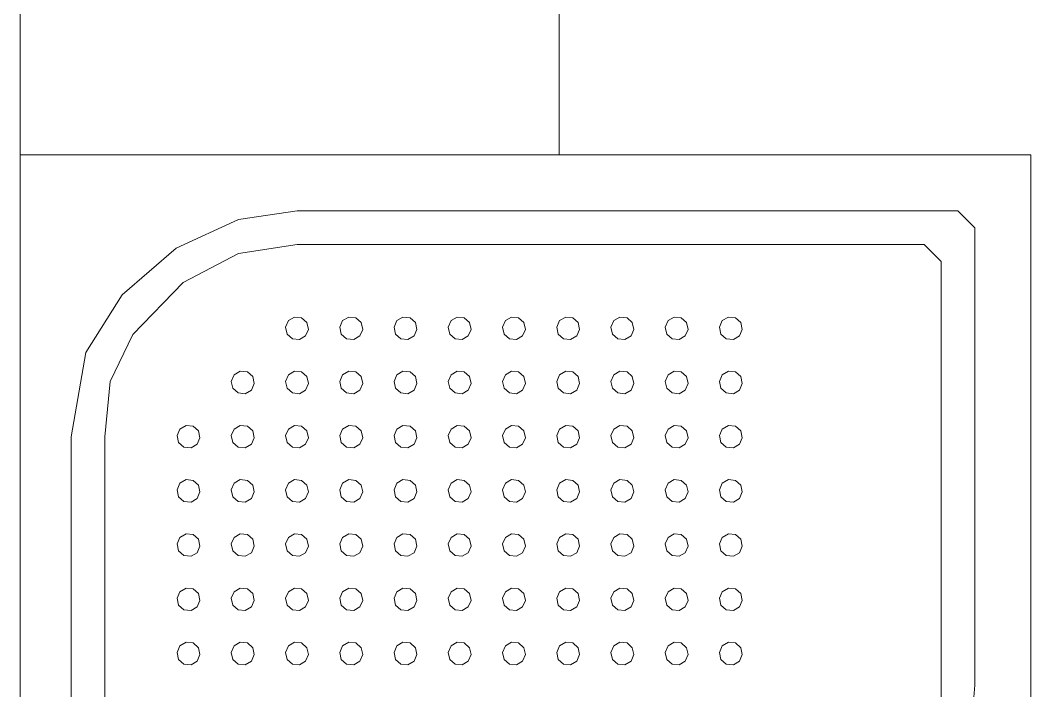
# Model space of a CAD drawing. Header units: millimetres. Extents: x -32 to 1412, y -324 to 2887.
# Drawn here: x 1043.791 to 1044.541, y 2053.561 to 2054.059 of the extents above; entities that cross this region are included whole.
import ezdxf

# ---------------------------------------------------------------- set-up
doc = ezdxf.new("R2010")
doc.units = ezdxf.units.MM
doc.header["$LTSCALE"] = 0.5
doc.layers.add('arquitetura', color=252, linetype='CONTINUOUS', lineweight=5)

msp = doc.modelspace()

# ---------------------------------------------------------------- linework, layer by layer
at = {"layer": 'arquitetura', "color": 252}
for p, q in [((1043.79123, 2053.20913), (1043.79123, 2054.90913)), ((1044.19123, 2054.10913), (1044.19123, 2053.95913)), ((1043.79123, 2053.95913), (1044.19123, 2053.95913)), ((1043.79123, 2053.20913), (1043.79123, 2053.95913))]:
    msp.add_line(p, q, dxfattribs=at)
at = {"layer": 'arquitetura'}
for p, q in [((1043.99666, 2053.91767), (1043.95323, 2053.9113)), ((1044.4872, 2053.91767), (1043.99666, 2053.91767)), ((1044.49977, 2053.90509), (1044.4872, 2053.91767)), ((1043.95323, 2053.9113), (1043.90687, 2053.88992)), ((1044.49977, 2053.56556), (1044.49977, 2053.90509)), ((1043.90687, 2053.88992), (1043.86692, 2053.85516)), ((1043.99666, 2053.89251), (1043.95323, 2053.88589)), ((1044.46204, 2053.89251), (1043.99666, 2053.89251)), ((1044.47462, 2053.87994), (1044.46204, 2053.89251)), ((1043.95323, 2053.88589), (1043.91212, 2053.86451)), ((1044.47462, 2053.54225), (1044.47462, 2053.87994)), ((1043.91212, 2053.86451), (1043.87473, 2053.82571)), ((1043.86692, 2053.85516), (1043.8399, 2053.81242)), ((1043.99482, 2053.8388), (1043.99027, 2053.83613)), ((1044.00007, 2053.83829), (1043.99482, 2053.8388)), ((1044.00402, 2053.83479), (1044.00007, 2053.83829)), ((1044.03507, 2053.8388), (1044.03052, 2053.83613)), ((1044.04032, 2053.83829), (1044.03507, 2053.8388)), ((1044.04427, 2053.83479), (1044.04032, 2053.83829)), ((1044.07532, 2053.8388), (1044.07077, 2053.83613)), ((1044.08057, 2053.83829), (1044.07532, 2053.8388)), ((1044.08452, 2053.83479), (1044.08057, 2053.83829)), ((1044.11557, 2053.8388), (1044.11102, 2053.83613)), ((1044.12082, 2053.83829), (1044.11557, 2053.8388)), ((1044.12476, 2053.83479), (1044.12082, 2053.83829)), ((1044.15582, 2053.8388), (1044.15127, 2053.83613)), ((1044.16107, 2053.83829), (1044.15582, 2053.8388)), ((1044.16501, 2053.83479), (1044.16107, 2053.83829)), ((1044.19607, 2053.8388), (1044.19152, 2053.83613)), ((1044.20132, 2053.83829), (1044.19607, 2053.8388)), ((1044.20526, 2053.83479), (1044.20132, 2053.83829)), ((1044.23631, 2053.8388), (1044.23177, 2053.83613)), ((1044.24157, 2053.83829), (1044.23631, 2053.8388)), ((1044.24551, 2053.83479), (1044.24157, 2053.83829)), ((1044.27656, 2053.8388), (1044.27202, 2053.83613)), ((1044.28181, 2053.83829), (1044.27656, 2053.8388)), ((1044.28576, 2053.83479), (1044.28181, 2053.83829)), ((1044.31681, 2053.8388), (1044.31226, 2053.83613)), ((1044.32206, 2053.83829), (1044.31681, 2053.8388)), ((1044.32601, 2053.83479), (1044.32206, 2053.83829)), ((1043.99027, 2053.83613), (1043.98816, 2053.83129)), ((1043.98816, 2053.83129), (1043.9893, 2053.82614)), ((1044.00304, 2053.8248), (1044.00515, 2053.82964)), ((1044.00515, 2053.82964), (1044.00402, 2053.83479)), ((1044.03052, 2053.83613), (1044.02841, 2053.83129)), ((1044.02841, 2053.83129), (1044.02955, 2053.82614)), ((1044.04329, 2053.8248), (1044.0454, 2053.82964)), ((1044.0454, 2053.82964), (1044.04427, 2053.83479)), ((1044.07077, 2053.83613), (1044.06866, 2053.83129)), ((1044.06866, 2053.83129), (1044.06979, 2053.82614)), ((1044.08354, 2053.8248), (1044.08565, 2053.82964)), ((1044.08565, 2053.82964), (1044.08452, 2053.83479)), ((1044.11102, 2053.83613), (1044.10891, 2053.83129)), ((1044.10891, 2053.83129), (1044.11004, 2053.82614)), ((1044.12379, 2053.8248), (1044.1259, 2053.82964)), ((1044.1259, 2053.82964), (1044.12476, 2053.83479)), ((1044.15127, 2053.83613), (1044.14916, 2053.83129)), ((1044.14916, 2053.83129), (1044.15029, 2053.82614)), ((1044.16404, 2053.8248), (1044.16615, 2053.82964)), ((1044.16615, 2053.82964), (1044.16501, 2053.83479)), ((1044.19152, 2053.83613), (1044.18941, 2053.83129)), ((1044.18941, 2053.83129), (1044.19054, 2053.82614)), ((1044.20429, 2053.8248), (1044.2064, 2053.82964)), ((1044.2064, 2053.82964), (1044.20526, 2053.83479)), ((1044.23177, 2053.83613), (1044.22966, 2053.83129)), ((1044.22966, 2053.83129), (1044.23079, 2053.82614)), ((1044.24454, 2053.8248), (1044.24665, 2053.82964)), ((1044.24665, 2053.82964), (1044.24551, 2053.83479)), ((1044.27202, 2053.83613), (1044.26991, 2053.83129)), ((1044.26991, 2053.83129), (1044.27104, 2053.82614)), ((1044.28479, 2053.8248), (1044.2869, 2053.82964)), ((1044.2869, 2053.82964), (1044.28576, 2053.83479)), ((1044.31226, 2053.83613), (1044.31016, 2053.83129)), ((1044.31016, 2053.83129), (1044.31129, 2053.82614)), ((1044.32504, 2053.8248), (1044.32715, 2053.82964)), ((1044.32715, 2053.82964), (1044.32601, 2053.83479)), ((1043.87473, 2053.82571), (1043.85795, 2053.79104)), ((1043.9893, 2053.82614), (1043.99324, 2053.82264)), ((1043.99324, 2053.82264), (1043.99849, 2053.82213)), ((1043.99849, 2053.82213), (1044.00304, 2053.8248)), ((1044.02955, 2053.82614), (1044.03349, 2053.82264)), ((1044.03349, 2053.82264), (1044.03874, 2053.82213)), ((1044.03874, 2053.82213), (1044.04329, 2053.8248)), ((1044.06979, 2053.82614), (1044.07374, 2053.82264)), ((1044.07374, 2053.82264), (1044.07899, 2053.82213)), ((1044.07899, 2053.82213), (1044.08354, 2053.8248)), ((1044.11004, 2053.82614), (1044.11399, 2053.82264)), ((1044.11399, 2053.82264), (1044.11924, 2053.82213)), ((1044.11924, 2053.82213), (1044.12379, 2053.8248)), ((1044.15029, 2053.82614), (1044.15424, 2053.82264)), ((1044.15424, 2053.82264), (1044.15949, 2053.82213)), ((1044.15949, 2053.82213), (1044.16404, 2053.8248)), ((1044.19054, 2053.82614), (1044.19449, 2053.82264)), ((1044.19449, 2053.82264), (1044.19974, 2053.82213)), ((1044.19974, 2053.82213), (1044.20429, 2053.8248)), ((1044.23079, 2053.82614), (1044.23474, 2053.82264)), ((1044.23474, 2053.82264), (1044.23999, 2053.82213)), ((1044.23999, 2053.82213), (1044.24454, 2053.8248)), ((1044.27104, 2053.82614), (1044.27499, 2053.82264)), ((1044.27499, 2053.82264), (1044.28024, 2053.82213)), ((1044.28024, 2053.82213), (1044.28479, 2053.8248)), ((1044.31129, 2053.82614), (1044.31524, 2053.82264)), ((1044.31524, 2053.82264), (1044.32049, 2053.82213)), ((1044.32049, 2053.82213), (1044.32504, 2053.8248)), ((1043.8399, 2053.81242), (1043.82895, 2053.74996)), ((1043.95002, 2053.79588), (1043.94791, 2053.79104)), ((1043.95457, 2053.79855), (1043.95002, 2053.79588)), ((1043.95982, 2053.79804), (1043.95457, 2053.79855)), ((1043.96377, 2053.79454), (1043.95982, 2053.79804)), ((1043.9649, 2053.78939), (1043.96377, 2053.79454)), ((1043.99027, 2053.79588), (1043.98816, 2053.79104)), ((1043.99482, 2053.79855), (1043.99027, 2053.79588)), ((1044.00007, 2053.79804), (1043.99482, 2053.79855)), ((1044.00402, 2053.79454), (1044.00007, 2053.79804)), ((1044.00515, 2053.78939), (1044.00402, 2053.79454)), ((1044.03052, 2053.79588), (1044.02841, 2053.79104)), ((1044.03507, 2053.79855), (1044.03052, 2053.79588)), ((1044.04032, 2053.79804), (1044.03507, 2053.79855)), ((1044.04427, 2053.79454), (1044.04032, 2053.79804)), ((1044.0454, 2053.78939), (1044.04427, 2053.79454)), ((1044.07077, 2053.79588), (1044.06866, 2053.79104)), ((1044.07532, 2053.79855), (1044.07077, 2053.79588)), ((1044.08057, 2053.79804), (1044.07532, 2053.79855)), ((1044.08452, 2053.79454), (1044.08057, 2053.79804)), ((1044.08565, 2053.78939), (1044.08452, 2053.79454)), ((1044.11102, 2053.79588), (1044.10891, 2053.79104)), ((1044.11557, 2053.79855), (1044.11102, 2053.79588)), ((1044.12082, 2053.79804), (1044.11557, 2053.79855)), ((1044.12476, 2053.79454), (1044.12082, 2053.79804)), ((1044.1259, 2053.78939), (1044.12476, 2053.79454)), ((1044.15127, 2053.79588), (1044.14916, 2053.79104)), ((1044.15582, 2053.79855), (1044.15127, 2053.79588)), ((1044.16107, 2053.79804), (1044.15582, 2053.79855)), ((1044.16501, 2053.79454), (1044.16107, 2053.79804)), ((1044.16615, 2053.78939), (1044.16501, 2053.79454)), ((1044.19152, 2053.79588), (1044.18941, 2053.79104)), ((1044.19607, 2053.79855), (1044.19152, 2053.79588)), ((1044.20132, 2053.79804), (1044.19607, 2053.79855)), ((1044.20526, 2053.79454), (1044.20132, 2053.79804)), ((1044.2064, 2053.78939), (1044.20526, 2053.79454)), ((1044.23177, 2053.79588), (1044.22966, 2053.79104)), ((1044.23631, 2053.79855), (1044.23177, 2053.79588)), ((1044.24157, 2053.79804), (1044.23631, 2053.79855)), ((1044.24551, 2053.79454), (1044.24157, 2053.79804)), ((1044.24665, 2053.78939), (1044.24551, 2053.79454)), ((1044.27202, 2053.79588), (1044.26991, 2053.79104)), ((1044.27656, 2053.79855), (1044.27202, 2053.79588)), ((1044.28181, 2053.79804), (1044.27656, 2053.79855)), ((1044.28576, 2053.79454), (1044.28181, 2053.79804)), ((1044.2869, 2053.78939), (1044.28576, 2053.79454)), ((1044.31226, 2053.79588), (1044.31016, 2053.79104)), ((1044.31681, 2053.79855), (1044.31226, 2053.79588)), ((1044.32206, 2053.79804), (1044.31681, 2053.79855)), ((1044.32601, 2053.79454), (1044.32206, 2053.79804)), ((1044.32715, 2053.78939), (1044.32601, 2053.79454)), ((1043.85795, 2053.79104), (1043.85411, 2053.74996)), ((1043.94791, 2053.79104), (1043.94905, 2053.78589)), ((1043.94905, 2053.78589), (1043.95299, 2053.78239)), ((1043.96279, 2053.78455), (1043.9649, 2053.78939)), ((1043.98816, 2053.79104), (1043.9893, 2053.78589)), ((1043.9893, 2053.78589), (1043.99324, 2053.78239)), ((1044.00304, 2053.78455), (1044.00515, 2053.78939)), ((1044.02841, 2053.79104), (1044.02955, 2053.78589)), ((1044.02955, 2053.78589), (1044.03349, 2053.78239)), ((1044.04329, 2053.78455), (1044.0454, 2053.78939)), ((1044.06866, 2053.79104), (1044.06979, 2053.78589)), ((1044.06979, 2053.78589), (1044.07374, 2053.78239)), ((1044.08354, 2053.78455), (1044.08565, 2053.78939)), ((1044.10891, 2053.79104), (1044.11004, 2053.78589)), ((1044.11004, 2053.78589), (1044.11399, 2053.78239)), ((1044.12379, 2053.78455), (1044.1259, 2053.78939)), ((1044.14916, 2053.79104), (1044.15029, 2053.78589)), ((1044.15029, 2053.78589), (1044.15424, 2053.78239)), ((1044.16404, 2053.78455), (1044.16615, 2053.78939)), ((1044.18941, 2053.79104), (1044.19054, 2053.78589)), ((1044.19054, 2053.78589), (1044.19449, 2053.78239)), ((1044.20429, 2053.78455), (1044.2064, 2053.78939)), ((1044.22966, 2053.79104), (1044.23079, 2053.78589)), ((1044.23079, 2053.78589), (1044.23474, 2053.78239)), ((1044.24454, 2053.78455), (1044.24665, 2053.78939)), ((1044.26991, 2053.79104), (1044.27104, 2053.78589)), ((1044.27104, 2053.78589), (1044.27499, 2053.78239)), ((1044.28479, 2053.78455), (1044.2869, 2053.78939)), ((1044.31016, 2053.79104), (1044.31129, 2053.78589)), ((1044.31129, 2053.78589), (1044.31524, 2053.78239)), ((1044.32504, 2053.78455), (1044.32715, 2053.78939)), ((1043.95299, 2053.78239), (1043.95824, 2053.78188)), ((1043.95824, 2053.78188), (1043.96279, 2053.78455)), ((1043.99324, 2053.78239), (1043.99849, 2053.78188)), ((1043.99849, 2053.78188), (1044.00304, 2053.78455)), ((1044.03349, 2053.78239), (1044.03874, 2053.78188)), ((1044.03874, 2053.78188), (1044.04329, 2053.78455)), ((1044.07374, 2053.78239), (1044.07899, 2053.78188)), ((1044.07899, 2053.78188), (1044.08354, 2053.78455)), ((1044.11399, 2053.78239), (1044.11924, 2053.78188)), ((1044.11924, 2053.78188), (1044.12379, 2053.78455)), ((1044.15424, 2053.78239), (1044.15949, 2053.78188)), ((1044.15949, 2053.78188), (1044.16404, 2053.78455)), ((1044.19449, 2053.78239), (1044.19974, 2053.78188)), ((1044.19974, 2053.78188), (1044.20429, 2053.78455)), ((1044.23474, 2053.78239), (1044.23999, 2053.78188)), ((1044.23999, 2053.78188), (1044.24454, 2053.78455)), ((1044.27499, 2053.78239), (1044.28024, 2053.78188)), ((1044.28024, 2053.78188), (1044.28479, 2053.78455)), ((1044.31524, 2053.78239), (1044.32049, 2053.78188)), ((1044.32049, 2053.78188), (1044.32504, 2053.78455)), ((1043.90977, 2053.75563), (1043.90766, 2053.75079)), ((1043.91432, 2053.7583), (1043.90977, 2053.75563)), ((1043.91957, 2053.75779), (1043.91432, 2053.7583)), ((1043.92352, 2053.75429), (1043.91957, 2053.75779)), ((1043.95002, 2053.75563), (1043.94791, 2053.75079)), ((1043.95457, 2053.7583), (1043.95002, 2053.75563)), ((1043.95982, 2053.75779), (1043.95457, 2053.7583)), ((1043.96377, 2053.75429), (1043.95982, 2053.75779)), ((1043.99027, 2053.75563), (1043.98816, 2053.75079)), ((1043.99482, 2053.7583), (1043.99027, 2053.75563)), ((1044.00007, 2053.75779), (1043.99482, 2053.7583)), ((1044.00402, 2053.75429), (1044.00007, 2053.75779)), ((1044.03052, 2053.75563), (1044.02841, 2053.75079)), ((1044.03507, 2053.7583), (1044.03052, 2053.75563)), ((1044.04032, 2053.75779), (1044.03507, 2053.7583)), ((1044.04427, 2053.75429), (1044.04032, 2053.75779)), ((1044.07077, 2053.75563), (1044.06866, 2053.75079)), ((1044.07532, 2053.7583), (1044.07077, 2053.75563)), ((1044.08057, 2053.75779), (1044.07532, 2053.7583)), ((1044.08452, 2053.75429), (1044.08057, 2053.75779)), ((1044.11102, 2053.75563), (1044.10891, 2053.75079)), ((1044.11557, 2053.7583), (1044.11102, 2053.75563)), ((1044.12082, 2053.75779), (1044.11557, 2053.7583)), ((1044.12476, 2053.75429), (1044.12082, 2053.75779)), ((1044.15127, 2053.75563), (1044.14916, 2053.75079)), ((1044.15582, 2053.7583), (1044.15127, 2053.75563)), ((1044.16107, 2053.75779), (1044.15582, 2053.7583)), ((1044.16501, 2053.75429), (1044.16107, 2053.75779)), ((1044.19152, 2053.75563), (1044.18941, 2053.75079)), ((1044.19607, 2053.7583), (1044.19152, 2053.75563)), ((1044.20132, 2053.75779), (1044.19607, 2053.7583)), ((1044.20526, 2053.75429), (1044.20132, 2053.75779)), ((1044.23177, 2053.75563), (1044.22966, 2053.75079)), ((1044.23631, 2053.7583), (1044.23177, 2053.75563)), ((1044.24157, 2053.75779), (1044.23631, 2053.7583)), ((1044.24551, 2053.75429), (1044.24157, 2053.75779)), ((1044.27202, 2053.75563), (1044.26991, 2053.75079)), ((1044.27656, 2053.7583), (1044.27202, 2053.75563)), ((1044.28181, 2053.75779), (1044.27656, 2053.7583)), ((1044.28576, 2053.75429), (1044.28181, 2053.75779)), ((1044.31226, 2053.75563), (1044.31016, 2053.75079)), ((1044.31681, 2053.7583), (1044.31226, 2053.75563)), ((1044.32206, 2053.75779), (1044.31681, 2053.7583)), ((1044.32601, 2053.75429), (1044.32206, 2053.75779)), ((1043.82895, 2053.74996), (1043.82895, 2053.25942)), ((1043.85411, 2053.74996), (1043.85411, 2053.28458)), ((1043.90766, 2053.75079), (1043.9088, 2053.74564)), ((1043.92254, 2053.7443), (1043.92465, 2053.74914)), ((1043.92465, 2053.74914), (1043.92352, 2053.75429)), ((1043.94791, 2053.75079), (1043.94905, 2053.74564)), ((1043.96279, 2053.7443), (1043.9649, 2053.74914)), ((1043.9649, 2053.74914), (1043.96377, 2053.75429)), ((1043.98816, 2053.75079), (1043.9893, 2053.74564)), ((1044.00304, 2053.7443), (1044.00515, 2053.74914)), ((1044.00515, 2053.74914), (1044.00402, 2053.75429)), ((1044.02841, 2053.75079), (1044.02955, 2053.74564)), ((1044.04329, 2053.7443), (1044.0454, 2053.74914)), ((1044.0454, 2053.74914), (1044.04427, 2053.75429)), ((1044.06866, 2053.75079), (1044.06979, 2053.74564)), ((1044.08354, 2053.7443), (1044.08565, 2053.74914)), ((1044.08565, 2053.74914), (1044.08452, 2053.75429)), ((1044.10891, 2053.75079), (1044.11004, 2053.74564)), ((1044.12379, 2053.7443), (1044.1259, 2053.74914)), ((1044.1259, 2053.74914), (1044.12476, 2053.75429)), ((1044.14916, 2053.75079), (1044.15029, 2053.74564)), ((1044.16404, 2053.7443), (1044.16615, 2053.74914)), ((1044.16615, 2053.74914), (1044.16501, 2053.75429)), ((1044.18941, 2053.75079), (1044.19054, 2053.74564)), ((1044.20429, 2053.7443), (1044.2064, 2053.74914)), ((1044.2064, 2053.74914), (1044.20526, 2053.75429)), ((1044.22966, 2053.75079), (1044.23079, 2053.74564)), ((1044.24454, 2053.7443), (1044.24665, 2053.74914)), ((1044.24665, 2053.74914), (1044.24551, 2053.75429)), ((1044.26991, 2053.75079), (1044.27104, 2053.74564)), ((1044.28479, 2053.7443), (1044.2869, 2053.74914)), ((1044.2869, 2053.74914), (1044.28576, 2053.75429)), ((1044.31016, 2053.75079), (1044.31129, 2053.74564)), ((1044.32504, 2053.7443), (1044.32715, 2053.74914)), ((1044.32715, 2053.74914), (1044.32601, 2053.75429)), ((1043.9088, 2053.74564), (1043.91274, 2053.74214)), ((1043.91274, 2053.74214), (1043.918, 2053.74163)), ((1043.918, 2053.74163), (1043.92254, 2053.7443)), ((1043.94905, 2053.74564), (1043.95299, 2053.74214)), ((1043.95299, 2053.74214), (1043.95824, 2053.74163)), ((1043.95824, 2053.74163), (1043.96279, 2053.7443)), ((1043.9893, 2053.74564), (1043.99324, 2053.74214)), ((1043.99324, 2053.74214), (1043.99849, 2053.74163)), ((1043.99849, 2053.74163), (1044.00304, 2053.7443)), ((1044.02955, 2053.74564), (1044.03349, 2053.74214)), ((1044.03349, 2053.74214), (1044.03874, 2053.74163)), ((1044.03874, 2053.74163), (1044.04329, 2053.7443)), ((1044.06979, 2053.74564), (1044.07374, 2053.74214)), ((1044.07374, 2053.74214), (1044.07899, 2053.74163)), ((1044.07899, 2053.74163), (1044.08354, 2053.7443)), ((1044.11004, 2053.74564), (1044.11399, 2053.74214)), ((1044.11399, 2053.74214), (1044.11924, 2053.74163)), ((1044.11924, 2053.74163), (1044.12379, 2053.7443)), ((1044.15029, 2053.74564), (1044.15424, 2053.74214)), ((1044.15424, 2053.74214), (1044.15949, 2053.74163)), ((1044.15949, 2053.74163), (1044.16404, 2053.7443)), ((1044.19054, 2053.74564), (1044.19449, 2053.74214)), ((1044.19449, 2053.74214), (1044.19974, 2053.74163)), ((1044.19974, 2053.74163), (1044.20429, 2053.7443)), ((1044.23079, 2053.74564), (1044.23474, 2053.74214)), ((1044.23474, 2053.74214), (1044.23999, 2053.74163)), ((1044.23999, 2053.74163), (1044.24454, 2053.7443)), ((1044.27104, 2053.74564), (1044.27499, 2053.74214)), ((1044.27499, 2053.74214), (1044.28024, 2053.74163)), ((1044.28024, 2053.74163), (1044.28479, 2053.7443)), ((1044.31129, 2053.74564), (1044.31524, 2053.74214)), ((1044.31524, 2053.74214), (1044.32049, 2053.74163)), ((1044.32049, 2053.74163), (1044.32504, 2053.7443)), ((1043.91432, 2053.71805), (1043.90977, 2053.71538)), ((1043.91957, 2053.71754), (1043.91432, 2053.71805)), ((1043.92352, 2053.71404), (1043.91957, 2053.71754)), ((1043.95457, 2053.71805), (1043.95002, 2053.71538)), ((1043.95982, 2053.71754), (1043.95457, 2053.71805)), ((1043.96377, 2053.71404), (1043.95982, 2053.71754)), ((1043.99482, 2053.71805), (1043.99027, 2053.71538)), ((1044.00007, 2053.71754), (1043.99482, 2053.71805)), ((1044.00402, 2053.71404), (1044.00007, 2053.71754)), ((1044.03507, 2053.71805), (1044.03052, 2053.71538)), ((1044.04032, 2053.71754), (1044.03507, 2053.71805)), ((1044.04427, 2053.71404), (1044.04032, 2053.71754)), ((1044.07532, 2053.71805), (1044.07077, 2053.71538)), ((1044.08057, 2053.71754), (1044.07532, 2053.71805)), ((1044.08452, 2053.71404), (1044.08057, 2053.71754)), ((1044.11557, 2053.71805), (1044.11102, 2053.71538)), ((1044.12082, 2053.71754), (1044.11557, 2053.71805)), ((1044.12476, 2053.71404), (1044.12082, 2053.71754)), ((1044.15582, 2053.71805), (1044.15127, 2053.71538)), ((1044.16107, 2053.71754), (1044.15582, 2053.71805)), ((1044.16501, 2053.71404), (1044.16107, 2053.71754)), ((1044.19607, 2053.71805), (1044.19152, 2053.71538)), ((1044.20132, 2053.71754), (1044.19607, 2053.71805)), ((1044.20526, 2053.71404), (1044.20132, 2053.71754)), ((1044.23631, 2053.71805), (1044.23177, 2053.71538)), ((1044.24157, 2053.71754), (1044.23631, 2053.71805)), ((1044.24551, 2053.71404), (1044.24157, 2053.71754)), ((1044.27656, 2053.71805), (1044.27202, 2053.71538)), ((1044.28181, 2053.71754), (1044.27656, 2053.71805)), ((1044.28576, 2053.71404), (1044.28181, 2053.71754)), ((1044.31681, 2053.71805), (1044.31226, 2053.71538)), ((1044.32206, 2053.71754), (1044.31681, 2053.71805)), ((1044.32601, 2053.71404), (1044.32206, 2053.71754)), ((1043.90977, 2053.71538), (1043.90766, 2053.71054)), ((1043.90766, 2053.71054), (1043.9088, 2053.70539)), ((1043.92465, 2053.70889), (1043.92352, 2053.71404)), ((1043.95002, 2053.71538), (1043.94791, 2053.71054)), ((1043.94791, 2053.71054), (1043.94905, 2053.70539)), ((1043.9649, 2053.70889), (1043.96377, 2053.71404)), ((1043.99027, 2053.71538), (1043.98816, 2053.71054)), ((1043.98816, 2053.71054), (1043.9893, 2053.70539)), ((1044.00515, 2053.70889), (1044.00402, 2053.71404)), ((1044.03052, 2053.71538), (1044.02841, 2053.71054)), ((1044.02841, 2053.71054), (1044.02955, 2053.70539)), ((1044.0454, 2053.70889), (1044.04427, 2053.71404)), ((1044.07077, 2053.71538), (1044.06866, 2053.71054)), ((1044.06866, 2053.71054), (1044.06979, 2053.70539)), ((1044.08565, 2053.70889), (1044.08452, 2053.71404)), ((1044.11102, 2053.71538), (1044.10891, 2053.71054)), ((1044.10891, 2053.71054), (1044.11004, 2053.70539)), ((1044.1259, 2053.70889), (1044.12476, 2053.71404)), ((1044.15127, 2053.71538), (1044.14916, 2053.71054)), ((1044.14916, 2053.71054), (1044.15029, 2053.70539)), ((1044.16615, 2053.70889), (1044.16501, 2053.71404)), ((1044.19152, 2053.71538), (1044.18941, 2053.71054)), ((1044.18941, 2053.71054), (1044.19054, 2053.70539)), ((1044.2064, 2053.70889), (1044.20526, 2053.71404)), ((1044.23177, 2053.71538), (1044.22966, 2053.71054)), ((1044.22966, 2053.71054), (1044.23079, 2053.70539)), ((1044.24665, 2053.70889), (1044.24551, 2053.71404)), ((1044.27202, 2053.71538), (1044.26991, 2053.71054)), ((1044.26991, 2053.71054), (1044.27104, 2053.70539)), ((1044.2869, 2053.70889), (1044.28576, 2053.71404)), ((1044.31226, 2053.71538), (1044.31016, 2053.71054)), ((1044.31016, 2053.71054), (1044.31129, 2053.70539)), ((1044.32715, 2053.70889), (1044.32601, 2053.71404)), ((1043.9088, 2053.70539), (1043.91274, 2053.70189)), ((1043.918, 2053.70138), (1043.92254, 2053.70405)), ((1043.92254, 2053.70405), (1043.92465, 2053.70889)), ((1043.94905, 2053.70539), (1043.95299, 2053.70189)), ((1043.95824, 2053.70138), (1043.96279, 2053.70405)), ((1043.96279, 2053.70405), (1043.9649, 2053.70889)), ((1043.9893, 2053.70539), (1043.99324, 2053.70189)), ((1043.99849, 2053.70138), (1044.00304, 2053.70405)), ((1044.00304, 2053.70405), (1044.00515, 2053.70889)), ((1044.02955, 2053.70539), (1044.03349, 2053.70189)), ((1044.03874, 2053.70138), (1044.04329, 2053.70405)), ((1044.04329, 2053.70405), (1044.0454, 2053.70889)), ((1044.06979, 2053.70539), (1044.07374, 2053.70189)), ((1044.07899, 2053.70138), (1044.08354, 2053.70405)), ((1044.08354, 2053.70405), (1044.08565, 2053.70889)), ((1044.11004, 2053.70539), (1044.11399, 2053.70189)), ((1044.11924, 2053.70138), (1044.12379, 2053.70405)), ((1044.12379, 2053.70405), (1044.1259, 2053.70889)), ((1044.15029, 2053.70539), (1044.15424, 2053.70189)), ((1044.15949, 2053.70138), (1044.16404, 2053.70405)), ((1044.16404, 2053.70405), (1044.16615, 2053.70889)), ((1044.19054, 2053.70539), (1044.19449, 2053.70189)), ((1044.19974, 2053.70138), (1044.20429, 2053.70405)), ((1044.20429, 2053.70405), (1044.2064, 2053.70889)), ((1044.23079, 2053.70539), (1044.23474, 2053.70189)), ((1044.23999, 2053.70138), (1044.24454, 2053.70405)), ((1044.24454, 2053.70405), (1044.24665, 2053.70889)), ((1044.27104, 2053.70539), (1044.27499, 2053.70189)), ((1044.28024, 2053.70138), (1044.28479, 2053.70405)), ((1044.28479, 2053.70405), (1044.2869, 2053.70889)), ((1044.31129, 2053.70539), (1044.31524, 2053.70189)), ((1044.32049, 2053.70138), (1044.32504, 2053.70405)), ((1044.32504, 2053.70405), (1044.32715, 2053.70889)), ((1043.91274, 2053.70189), (1043.918, 2053.70138)), ((1043.95299, 2053.70189), (1043.95824, 2053.70138)), ((1043.99324, 2053.70189), (1043.99849, 2053.70138)), ((1044.03349, 2053.70189), (1044.03874, 2053.70138)), ((1044.07374, 2053.70189), (1044.07899, 2053.70138)), ((1044.11399, 2053.70189), (1044.11924, 2053.70138)), ((1044.15424, 2053.70189), (1044.15949, 2053.70138)), ((1044.19449, 2053.70189), (1044.19974, 2053.70138)), ((1044.23474, 2053.70189), (1044.23999, 2053.70138)), ((1044.27499, 2053.70189), (1044.28024, 2053.70138)), ((1044.31524, 2053.70189), (1044.32049, 2053.70138)), ((1043.90977, 2053.67513), (1043.90766, 2053.67029)), ((1043.91432, 2053.6778), (1043.90977, 2053.67513)), ((1043.91957, 2053.67729), (1043.91432, 2053.6778)), ((1043.92352, 2053.67379), (1043.91957, 2053.67729)), ((1043.92465, 2053.66864), (1043.92352, 2053.67379)), ((1043.95002, 2053.67513), (1043.94791, 2053.67029)), ((1043.95457, 2053.6778), (1043.95002, 2053.67513)), ((1043.95982, 2053.67729), (1043.95457, 2053.6778)), ((1043.96377, 2053.67379), (1043.95982, 2053.67729)), ((1043.9649, 2053.66864), (1043.96377, 2053.67379)), ((1043.99027, 2053.67513), (1043.98816, 2053.67029)), ((1043.99482, 2053.6778), (1043.99027, 2053.67513)), ((1044.00007, 2053.67729), (1043.99482, 2053.6778)), ((1044.00402, 2053.67379), (1044.00007, 2053.67729)), ((1044.00515, 2053.66864), (1044.00402, 2053.67379)), ((1044.03052, 2053.67513), (1044.02841, 2053.67029)), ((1044.03507, 2053.6778), (1044.03052, 2053.67513)), ((1044.04032, 2053.67729), (1044.03507, 2053.6778)), ((1044.04427, 2053.67379), (1044.04032, 2053.67729)), ((1044.0454, 2053.66864), (1044.04427, 2053.67379)), ((1044.07077, 2053.67513), (1044.06866, 2053.67029)), ((1044.07532, 2053.6778), (1044.07077, 2053.67513)), ((1044.08057, 2053.67729), (1044.07532, 2053.6778)), ((1044.08452, 2053.67379), (1044.08057, 2053.67729)), ((1044.08565, 2053.66864), (1044.08452, 2053.67379)), ((1044.11102, 2053.67513), (1044.10891, 2053.67029)), ((1044.11557, 2053.6778), (1044.11102, 2053.67513)), ((1044.12082, 2053.67729), (1044.11557, 2053.6778)), ((1044.12476, 2053.67379), (1044.12082, 2053.67729)), ((1044.1259, 2053.66864), (1044.12476, 2053.67379)), ((1044.15127, 2053.67513), (1044.14916, 2053.67029)), ((1044.15582, 2053.6778), (1044.15127, 2053.67513)), ((1044.16107, 2053.67729), (1044.15582, 2053.6778)), ((1044.16501, 2053.67379), (1044.16107, 2053.67729)), ((1044.16615, 2053.66864), (1044.16501, 2053.67379)), ((1044.19152, 2053.67513), (1044.18941, 2053.67029)), ((1044.19607, 2053.6778), (1044.19152, 2053.67513)), ((1044.20132, 2053.67729), (1044.19607, 2053.6778)), ((1044.20526, 2053.67379), (1044.20132, 2053.67729)), ((1044.2064, 2053.66864), (1044.20526, 2053.67379)), ((1044.23177, 2053.67513), (1044.22966, 2053.67029)), ((1044.23631, 2053.6778), (1044.23177, 2053.67513)), ((1044.24157, 2053.67729), (1044.23631, 2053.6778)), ((1044.24551, 2053.67379), (1044.24157, 2053.67729)), ((1044.24665, 2053.66864), (1044.24551, 2053.67379)), ((1044.27202, 2053.67513), (1044.26991, 2053.67029)), ((1044.27656, 2053.6778), (1044.27202, 2053.67513)), ((1044.28181, 2053.67729), (1044.27656, 2053.6778)), ((1044.28576, 2053.67379), (1044.28181, 2053.67729)), ((1044.2869, 2053.66864), (1044.28576, 2053.67379)), ((1044.31226, 2053.67513), (1044.31016, 2053.67029)), ((1044.31681, 2053.6778), (1044.31226, 2053.67513)), ((1044.32206, 2053.67729), (1044.31681, 2053.6778)), ((1044.32601, 2053.67379), (1044.32206, 2053.67729)), ((1044.32715, 2053.66864), (1044.32601, 2053.67379)), ((1043.90766, 2053.67029), (1043.9088, 2053.66514)), ((1043.9088, 2053.66514), (1043.91274, 2053.66164)), ((1043.92254, 2053.6638), (1043.92465, 2053.66864)), ((1043.94791, 2053.67029), (1043.94905, 2053.66514)), ((1043.94905, 2053.66514), (1043.95299, 2053.66164)), ((1043.96279, 2053.6638), (1043.9649, 2053.66864)), ((1043.98816, 2053.67029), (1043.9893, 2053.66514)), ((1043.9893, 2053.66514), (1043.99324, 2053.66164)), ((1044.00304, 2053.6638), (1044.00515, 2053.66864)), ((1044.02841, 2053.67029), (1044.02955, 2053.66514)), ((1044.02955, 2053.66514), (1044.03349, 2053.66164)), ((1044.04329, 2053.6638), (1044.0454, 2053.66864)), ((1044.06866, 2053.67029), (1044.06979, 2053.66514)), ((1044.06979, 2053.66514), (1044.07374, 2053.66164)), ((1044.08354, 2053.6638), (1044.08565, 2053.66864)), ((1044.10891, 2053.67029), (1044.11004, 2053.66514)), ((1044.11004, 2053.66514), (1044.11399, 2053.66164)), ((1044.12379, 2053.6638), (1044.1259, 2053.66864)), ((1044.14916, 2053.67029), (1044.15029, 2053.66514)), ((1044.15029, 2053.66514), (1044.15424, 2053.66164)), ((1044.16404, 2053.6638), (1044.16615, 2053.66864)), ((1044.18941, 2053.67029), (1044.19054, 2053.66514)), ((1044.19054, 2053.66514), (1044.19449, 2053.66164)), ((1044.20429, 2053.6638), (1044.2064, 2053.66864)), ((1044.22966, 2053.67029), (1044.23079, 2053.66514)), ((1044.23079, 2053.66514), (1044.23474, 2053.66164)), ((1044.24454, 2053.6638), (1044.24665, 2053.66864)), ((1044.26991, 2053.67029), (1044.27104, 2053.66514)), ((1044.27104, 2053.66514), (1044.27499, 2053.66164)), ((1044.28479, 2053.6638), (1044.2869, 2053.66864)), ((1044.31016, 2053.67029), (1044.31129, 2053.66514)), ((1044.31129, 2053.66514), (1044.31524, 2053.66164)), ((1044.32504, 2053.6638), (1044.32715, 2053.66864)), ((1043.91274, 2053.66164), (1043.918, 2053.66113)), ((1043.918, 2053.66113), (1043.92254, 2053.6638)), ((1043.95299, 2053.66164), (1043.95824, 2053.66113)), ((1043.95824, 2053.66113), (1043.96279, 2053.6638)), ((1043.99324, 2053.66164), (1043.99849, 2053.66113)), ((1043.99849, 2053.66113), (1044.00304, 2053.6638)), ((1044.03349, 2053.66164), (1044.03874, 2053.66113)), ((1044.03874, 2053.66113), (1044.04329, 2053.6638)), ((1044.07374, 2053.66164), (1044.07899, 2053.66113)), ((1044.07899, 2053.66113), (1044.08354, 2053.6638)), ((1044.11399, 2053.66164), (1044.11924, 2053.66113)), ((1044.11924, 2053.66113), (1044.12379, 2053.6638)), ((1044.15424, 2053.66164), (1044.15949, 2053.66113)), ((1044.15949, 2053.66113), (1044.16404, 2053.6638)), ((1044.19449, 2053.66164), (1044.19974, 2053.66113)), ((1044.19974, 2053.66113), (1044.20429, 2053.6638)), ((1044.23474, 2053.66164), (1044.23999, 2053.66113)), ((1044.23999, 2053.66113), (1044.24454, 2053.6638)), ((1044.27499, 2053.66164), (1044.28024, 2053.66113)), ((1044.28024, 2053.66113), (1044.28479, 2053.6638)), ((1044.31524, 2053.66164), (1044.32049, 2053.66113)), ((1044.32049, 2053.66113), (1044.32504, 2053.6638)), ((1043.90977, 2053.63488), (1043.90766, 2053.63004)), ((1043.91432, 2053.63755), (1043.90977, 2053.63488)), ((1043.91957, 2053.63704), (1043.91432, 2053.63755)), ((1043.92352, 2053.63354), (1043.91957, 2053.63704)), ((1043.95002, 2053.63488), (1043.94791, 2053.63004)), ((1043.95457, 2053.63755), (1043.95002, 2053.63488)), ((1043.95982, 2053.63704), (1043.95457, 2053.63755)), ((1043.96377, 2053.63354), (1043.95982, 2053.63704)), ((1043.99027, 2053.63488), (1043.98816, 2053.63004)), ((1043.99482, 2053.63755), (1043.99027, 2053.63488)), ((1044.00007, 2053.63704), (1043.99482, 2053.63755)), ((1044.00402, 2053.63354), (1044.00007, 2053.63704)), ((1044.03052, 2053.63488), (1044.02841, 2053.63004)), ((1044.03507, 2053.63755), (1044.03052, 2053.63488)), ((1044.04032, 2053.63704), (1044.03507, 2053.63755)), ((1044.04427, 2053.63354), (1044.04032, 2053.63704)), ((1044.07077, 2053.63488), (1044.06866, 2053.63004)), ((1044.07532, 2053.63755), (1044.07077, 2053.63488)), ((1044.08057, 2053.63704), (1044.07532, 2053.63755)), ((1044.08452, 2053.63354), (1044.08057, 2053.63704)), ((1044.11102, 2053.63488), (1044.10891, 2053.63004)), ((1044.11557, 2053.63755), (1044.11102, 2053.63488)), ((1044.12082, 2053.63704), (1044.11557, 2053.63755)), ((1044.12476, 2053.63354), (1044.12082, 2053.63704)), ((1044.15127, 2053.63488), (1044.14916, 2053.63004)), ((1044.15582, 2053.63755), (1044.15127, 2053.63488)), ((1044.16107, 2053.63704), (1044.15582, 2053.63755)), ((1044.16501, 2053.63354), (1044.16107, 2053.63704)), ((1044.19152, 2053.63488), (1044.18941, 2053.63004)), ((1044.19607, 2053.63755), (1044.19152, 2053.63488)), ((1044.20132, 2053.63704), (1044.19607, 2053.63755)), ((1044.20526, 2053.63354), (1044.20132, 2053.63704)), ((1044.23177, 2053.63488), (1044.22966, 2053.63004)), ((1044.23631, 2053.63755), (1044.23177, 2053.63488)), ((1044.24157, 2053.63704), (1044.23631, 2053.63755)), ((1044.24551, 2053.63354), (1044.24157, 2053.63704)), ((1044.27202, 2053.63488), (1044.26991, 2053.63004)), ((1044.27656, 2053.63755), (1044.27202, 2053.63488)), ((1044.28181, 2053.63704), (1044.27656, 2053.63755)), ((1044.28576, 2053.63354), (1044.28181, 2053.63704)), ((1044.31226, 2053.63488), (1044.31016, 2053.63004)), ((1044.31681, 2053.63755), (1044.31226, 2053.63488)), ((1044.32206, 2053.63704), (1044.31681, 2053.63755)), ((1044.32601, 2053.63354), (1044.32206, 2053.63704)), ((1043.90766, 2053.63004), (1043.9088, 2053.62489)), ((1043.92254, 2053.62355), (1043.92465, 2053.62839)), ((1043.92465, 2053.62839), (1043.92352, 2053.63354)), ((1043.94791, 2053.63004), (1043.94905, 2053.62489)), ((1043.96279, 2053.62355), (1043.9649, 2053.62839)), ((1043.9649, 2053.62839), (1043.96377, 2053.63354)), ((1043.98816, 2053.63004), (1043.9893, 2053.62489)), ((1044.00304, 2053.62355), (1044.00515, 2053.62839)), ((1044.00515, 2053.62839), (1044.00402, 2053.63354)), ((1044.02841, 2053.63004), (1044.02955, 2053.62489)), ((1044.04329, 2053.62355), (1044.0454, 2053.62839)), ((1044.0454, 2053.62839), (1044.04427, 2053.63354)), ((1044.06866, 2053.63004), (1044.06979, 2053.62489)), ((1044.08354, 2053.62355), (1044.08565, 2053.62839)), ((1044.08565, 2053.62839), (1044.08452, 2053.63354)), ((1044.10891, 2053.63004), (1044.11004, 2053.62489)), ((1044.12379, 2053.62355), (1044.1259, 2053.62839)), ((1044.1259, 2053.62839), (1044.12476, 2053.63354)), ((1044.14916, 2053.63004), (1044.15029, 2053.62489)), ((1044.16404, 2053.62355), (1044.16615, 2053.62839)), ((1044.16615, 2053.62839), (1044.16501, 2053.63354)), ((1044.18941, 2053.63004), (1044.19054, 2053.62489)), ((1044.20429, 2053.62355), (1044.2064, 2053.62839)), ((1044.2064, 2053.62839), (1044.20526, 2053.63354)), ((1044.22966, 2053.63004), (1044.23079, 2053.62489)), ((1044.24454, 2053.62355), (1044.24665, 2053.62839)), ((1044.24665, 2053.62839), (1044.24551, 2053.63354)), ((1044.26991, 2053.63004), (1044.27104, 2053.62489)), ((1044.28479, 2053.62355), (1044.2869, 2053.62839)), ((1044.2869, 2053.62839), (1044.28576, 2053.63354)), ((1044.31016, 2053.63004), (1044.31129, 2053.62489)), ((1044.32504, 2053.62355), (1044.32715, 2053.62839)), ((1044.32715, 2053.62839), (1044.32601, 2053.63354)), ((1043.9088, 2053.62489), (1043.91274, 2053.62139)), ((1043.91274, 2053.62139), (1043.918, 2053.62088)), ((1043.918, 2053.62088), (1043.92254, 2053.62355)), ((1043.94905, 2053.62489), (1043.95299, 2053.62139)), ((1043.95299, 2053.62139), (1043.95824, 2053.62088)), ((1043.95824, 2053.62088), (1043.96279, 2053.62355)), ((1043.9893, 2053.62489), (1043.99324, 2053.62139)), ((1043.99324, 2053.62139), (1043.99849, 2053.62088)), ((1043.99849, 2053.62088), (1044.00304, 2053.62355)), ((1044.02955, 2053.62489), (1044.03349, 2053.62139)), ((1044.03349, 2053.62139), (1044.03874, 2053.62088)), ((1044.03874, 2053.62088), (1044.04329, 2053.62355)), ((1044.06979, 2053.62489), (1044.07374, 2053.62139)), ((1044.07374, 2053.62139), (1044.07899, 2053.62088)), ((1044.07899, 2053.62088), (1044.08354, 2053.62355)), ((1044.11004, 2053.62489), (1044.11399, 2053.62139)), ((1044.11399, 2053.62139), (1044.11924, 2053.62088)), ((1044.11924, 2053.62088), (1044.12379, 2053.62355)), ((1044.15029, 2053.62489), (1044.15424, 2053.62139)), ((1044.15424, 2053.62139), (1044.15949, 2053.62088)), ((1044.15949, 2053.62088), (1044.16404, 2053.62355)), ((1044.19054, 2053.62489), (1044.19449, 2053.62139)), ((1044.19449, 2053.62139), (1044.19974, 2053.62088)), ((1044.19974, 2053.62088), (1044.20429, 2053.62355)), ((1044.23079, 2053.62489), (1044.23474, 2053.62139)), ((1044.23474, 2053.62139), (1044.23999, 2053.62088)), ((1044.23999, 2053.62088), (1044.24454, 2053.62355)), ((1044.27104, 2053.62489), (1044.27499, 2053.62139)), ((1044.27499, 2053.62139), (1044.28024, 2053.62088)), ((1044.28024, 2053.62088), (1044.28479, 2053.62355)), ((1044.31129, 2053.62489), (1044.31524, 2053.62139)), ((1044.31524, 2053.62139), (1044.32049, 2053.62088)), ((1044.32049, 2053.62088), (1044.32504, 2053.62355)), ((1043.91432, 2053.5973), (1043.90977, 2053.59463)), ((1043.91957, 2053.59679), (1043.91432, 2053.5973)), ((1043.95457, 2053.5973), (1043.95002, 2053.59463)), ((1043.95982, 2053.59679), (1043.95457, 2053.5973)), ((1043.99482, 2053.5973), (1043.99027, 2053.59463)), ((1044.00007, 2053.59679), (1043.99482, 2053.5973)), ((1044.03507, 2053.5973), (1044.03052, 2053.59463)), ((1044.04032, 2053.59679), (1044.03507, 2053.5973)), ((1044.07532, 2053.5973), (1044.07077, 2053.59463)), ((1044.08057, 2053.59679), (1044.07532, 2053.5973)), ((1044.11557, 2053.5973), (1044.11102, 2053.59463)), ((1044.12082, 2053.59679), (1044.11557, 2053.5973)), ((1044.15582, 2053.5973), (1044.15127, 2053.59463)), ((1044.16107, 2053.59679), (1044.15582, 2053.5973)), ((1044.19607, 2053.5973), (1044.19152, 2053.59463)), ((1044.20132, 2053.59679), (1044.19607, 2053.5973)), ((1044.23631, 2053.5973), (1044.23177, 2053.59463)), ((1044.24157, 2053.59679), (1044.23631, 2053.5973)), ((1044.27656, 2053.5973), (1044.27202, 2053.59463)), ((1044.28181, 2053.59679), (1044.27656, 2053.5973)), ((1044.31681, 2053.5973), (1044.31226, 2053.59463)), ((1044.32206, 2053.59679), (1044.31681, 2053.5973)), ((1043.90977, 2053.59463), (1043.90766, 2053.58979)), ((1043.90766, 2053.58979), (1043.9088, 2053.58464)), ((1043.92352, 2053.59329), (1043.91957, 2053.59679)), ((1043.92465, 2053.58814), (1043.92352, 2053.59329)), ((1043.95002, 2053.59463), (1043.94791, 2053.58979)), ((1043.94791, 2053.58979), (1043.94905, 2053.58464)), ((1043.96377, 2053.59329), (1043.95982, 2053.59679)), ((1043.9649, 2053.58814), (1043.96377, 2053.59329)), ((1043.99027, 2053.59463), (1043.98816, 2053.58979)), ((1043.98816, 2053.58979), (1043.9893, 2053.58464)), ((1044.00402, 2053.59329), (1044.00007, 2053.59679)), ((1044.00515, 2053.58814), (1044.00402, 2053.59329)), ((1044.03052, 2053.59463), (1044.02841, 2053.58979)), ((1044.02841, 2053.58979), (1044.02955, 2053.58464)), ((1044.04427, 2053.59329), (1044.04032, 2053.59679)), ((1044.0454, 2053.58814), (1044.04427, 2053.59329)), ((1044.07077, 2053.59463), (1044.06866, 2053.58979)), ((1044.06866, 2053.58979), (1044.06979, 2053.58464)), ((1044.08452, 2053.59329), (1044.08057, 2053.59679)), ((1044.08565, 2053.58814), (1044.08452, 2053.59329)), ((1044.11102, 2053.59463), (1044.10891, 2053.58979)), ((1044.10891, 2053.58979), (1044.11004, 2053.58464)), ((1044.12476, 2053.59329), (1044.12082, 2053.59679)), ((1044.1259, 2053.58814), (1044.12476, 2053.59329)), ((1044.15127, 2053.59463), (1044.14916, 2053.58979)), ((1044.14916, 2053.58979), (1044.15029, 2053.58464)), ((1044.16501, 2053.59329), (1044.16107, 2053.59679)), ((1044.16615, 2053.58814), (1044.16501, 2053.59329)), ((1044.19152, 2053.59463), (1044.18941, 2053.58979)), ((1044.18941, 2053.58979), (1044.19054, 2053.58464)), ((1044.20526, 2053.59329), (1044.20132, 2053.59679)), ((1044.2064, 2053.58814), (1044.20526, 2053.59329)), ((1044.23177, 2053.59463), (1044.22966, 2053.58979)), ((1044.22966, 2053.58979), (1044.23079, 2053.58464)), ((1044.24551, 2053.59329), (1044.24157, 2053.59679)), ((1044.24665, 2053.58814), (1044.24551, 2053.59329)), ((1044.27202, 2053.59463), (1044.26991, 2053.58979)), ((1044.26991, 2053.58979), (1044.27104, 2053.58464)), ((1044.28576, 2053.59329), (1044.28181, 2053.59679)), ((1044.2869, 2053.58814), (1044.28576, 2053.59329)), ((1044.31226, 2053.59463), (1044.31016, 2053.58979)), ((1044.31016, 2053.58979), (1044.31129, 2053.58464)), ((1044.32601, 2053.59329), (1044.32206, 2053.59679)), ((1044.32715, 2053.58814), (1044.32601, 2053.59329)), ((1043.9088, 2053.58464), (1043.91274, 2053.58114)), ((1043.918, 2053.58063), (1043.92254, 2053.5833)), ((1043.92254, 2053.5833), (1043.92465, 2053.58814)), ((1043.94905, 2053.58464), (1043.95299, 2053.58114)), ((1043.95824, 2053.58063), (1043.96279, 2053.5833)), ((1043.96279, 2053.5833), (1043.9649, 2053.58814)), ((1043.9893, 2053.58464), (1043.99324, 2053.58114)), ((1043.99849, 2053.58063), (1044.00304, 2053.5833)), ((1044.00304, 2053.5833), (1044.00515, 2053.58814)), ((1044.02955, 2053.58464), (1044.03349, 2053.58114)), ((1044.03874, 2053.58063), (1044.04329, 2053.5833)), ((1044.04329, 2053.5833), (1044.0454, 2053.58814)), ((1044.06979, 2053.58464), (1044.07374, 2053.58114)), ((1044.07899, 2053.58063), (1044.08354, 2053.5833)), ((1044.08354, 2053.5833), (1044.08565, 2053.58814)), ((1044.11004, 2053.58464), (1044.11399, 2053.58114)), ((1044.11924, 2053.58063), (1044.12379, 2053.5833)), ((1044.12379, 2053.5833), (1044.1259, 2053.58814)), ((1044.15029, 2053.58464), (1044.15424, 2053.58114)), ((1044.15949, 2053.58063), (1044.16404, 2053.5833)), ((1044.16404, 2053.5833), (1044.16615, 2053.58814)), ((1044.19054, 2053.58464), (1044.19449, 2053.58114)), ((1044.19974, 2053.58063), (1044.20429, 2053.5833)), ((1044.20429, 2053.5833), (1044.2064, 2053.58814)), ((1044.23079, 2053.58464), (1044.23474, 2053.58114)), ((1044.23999, 2053.58063), (1044.24454, 2053.5833)), ((1044.24454, 2053.5833), (1044.24665, 2053.58814)), ((1044.27104, 2053.58464), (1044.27499, 2053.58114)), ((1044.28024, 2053.58063), (1044.28479, 2053.5833)), ((1044.28479, 2053.5833), (1044.2869, 2053.58814)), ((1044.31129, 2053.58464), (1044.31524, 2053.58114)), ((1044.32049, 2053.58063), (1044.32504, 2053.5833)), ((1044.32504, 2053.5833), (1044.32715, 2053.58814)), ((1043.91274, 2053.58114), (1043.918, 2053.58063)), ((1043.95299, 2053.58114), (1043.95824, 2053.58063)), ((1043.99324, 2053.58114), (1043.99849, 2053.58063)), ((1044.03349, 2053.58114), (1044.03874, 2053.58063)), ((1044.07374, 2053.58114), (1044.07899, 2053.58063)), ((1044.11399, 2053.58114), (1044.11924, 2053.58063)), ((1044.15424, 2053.58114), (1044.15949, 2053.58063)), ((1044.19449, 2053.58114), (1044.19974, 2053.58063)), ((1044.23474, 2053.58114), (1044.23999, 2053.58063)), ((1044.27499, 2053.58114), (1044.28024, 2053.58063)), ((1044.31524, 2053.58114), (1044.32049, 2053.58063)), ((1044.49977, 2053.56556), (1044.49683, 2053.52907))]:
    msp.add_line(p, q, dxfattribs=at)
msp.add_lwpolyline([(1044.54123, 2053.95913), (1043.79123, 2053.95913), (1043.79123, 2053.20913), (1044.54123, 2053.20913)], close=True, dxfattribs=at)

doc.saveas('drawing.dxf')
